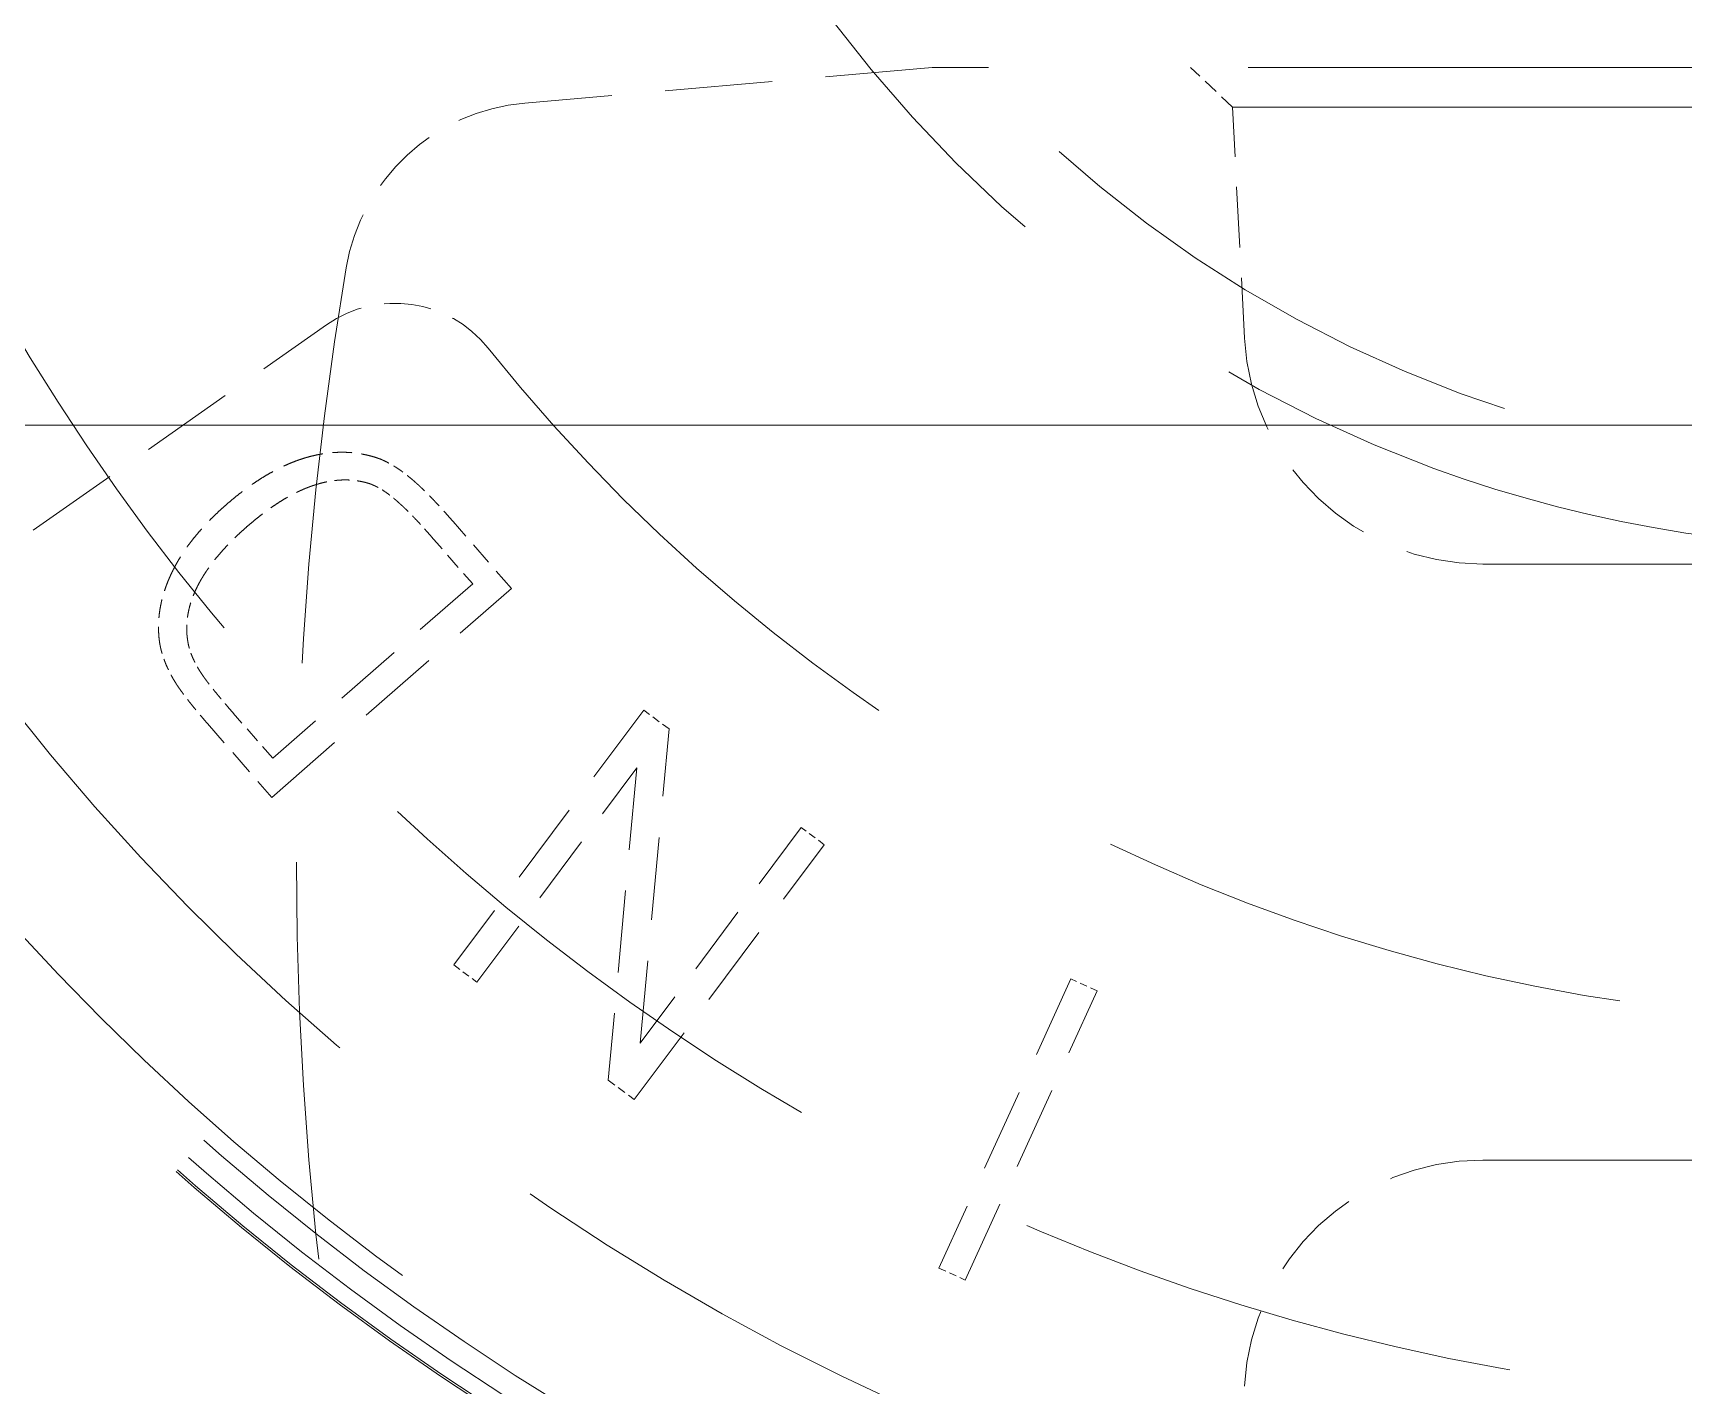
# Model space of a CAD drawing. Header units: millimetres. Extents: x 36 to 2484, y 36 to 1746.
# Drawn here: x 1437.14 to 1478.68, y 1212.94 to 1246.99 of the extents above; entities that cross this region are included whole.
import ezdxf

# ---------------------------------------------------------------- set-up
doc = ezdxf.new("R2010")
doc.units = ezdxf.units.MM
doc.header["$LTSCALE"] = 6
doc.linetypes.add('HIDDEN', pattern=[9.525, 6.35, -3.175])
doc.layers.add('가는파선_A3', color=7, linetype='HIDDEN', lineweight=13, true_color=0x008000)
doc.layers.add('굵은실선_A3', color=7, linetype='Continuous', lineweight=18)

msp = doc.modelspace()

# ---------------------------------------------------------------- linework, layer by layer
at = {"layer": '가는파선_A3', "ltscale": 0.070812}
msp.add_line((1459.763, 1246.127), (1449.509, 1245.23), dxfattribs=at)
at = {"layer": '가는파선_A3', "ltscale": 0.342919}
msp.add_line((1559.168, 1246.127), (1459.763, 1246.127), dxfattribs=at)
at = {"layer": '가는파선_A3', "ltscale": 0.009894}
msp.add_line((1467.315, 1245.129), (1466.263, 1246.127), dxfattribs=at)
at = {"layer": '가는파선_A3', "ltscale": 0.353516}
msp.add_line((1467.315, 1245.129), (1570.211, 1245.129), dxfattribs=at)
at = {"layer": '가는파선_A3', "ltscale": 0.040017}
msp.add_line((1467.62, 1239.313), (1467.315, 1245.129), dxfattribs=at)
at = {"layer": '가는파선_A3', "ltscale": 0.062002}
msp.add_line((1437.136, 1234.479), (1444.521, 1239.65), dxfattribs=at)
at = {"layer": '가는파선_A3', "ltscale": 0.015304}
msp.add_line((1449.175, 1233.013), (1447.706, 1234.698), dxfattribs=at)
at = {"layer": '가는파선_A3', "ltscale": 0.010818}
msp.add_line((1447.157, 1234.321), (1448.198, 1233.126), dxfattribs=at)
at = {"layer": '가는파선_A3', "ltscale": 0.354572}
for p, q in [((1473.612, 1233.627), (1563.914, 1233.627)), ((1473.612, 1218.627), (1563.914, 1218.627))]:
    msp.add_line(p, q, dxfattribs=at)
at = {"layer": '가는파선_A3', "ltscale": 0.055011}
for p, q in [((1443.145, 1227.756), (1449.175, 1233.013)), ((1452.503, 1229.951), (1447.721, 1223.538)), ((1452.263, 1220.151), (1457.046, 1226.564)), ((1463.25, 1223.189), (1459.931, 1215.91)), ((1460.593, 1215.608), (1463.912, 1222.887))]:
    msp.add_line(p, q, dxfattribs=at)
at = {"layer": '가는파선_A3', "ltscale": 0.045888}
msp.add_line((1448.198, 1233.126), (1443.167, 1228.739), dxfattribs=at)
at = {"layer": '가는파선_A3', "ltscale": 0.016875}
msp.add_line((1441.526, 1229.613), (1443.145, 1227.756), dxfattribs=at)
at = {"layer": '가는파선_A3', "ltscale": 0.010294}
msp.add_line((1443.167, 1228.739), (1442.175, 1229.876), dxfattribs=at)
at = {"layer": '가는파선_A3', "ltscale": 0.005359}
msp.add_line((1453.139, 1229.478), (1452.503, 1229.951), dxfattribs=at)
at = {"layer": '가는파선_A3', "ltscale": 0.054611}
msp.add_line((1452.413, 1221.569), (1453.139, 1229.478), dxfattribs=at)
at = {"layer": '가는파선_A3', "ltscale": 0.046262}
msp.add_line((1448.304, 1223.104), (1452.327, 1228.499), dxfattribs=at)
at = {"layer": '가는파선_A3', "ltscale": 0.054277}
msp.add_line((1452.327, 1228.499), (1451.61, 1220.638), dxfattribs=at)
at = {"layer": '가는파선_A3', "ltscale": 0.046561}
msp.add_line((1456.463, 1226.999), (1452.413, 1221.569), dxfattribs=at)
at = {"layer": '가는파선_A3', "ltscale": 0.00491}
for p, q in [((1457.046, 1226.564), (1456.463, 1226.999)), ((1447.721, 1223.538), (1448.304, 1223.104)), ((1463.912, 1222.887), (1463.25, 1223.189)), ((1459.931, 1215.91), (1460.593, 1215.608))]:
    msp.add_line(p, q, dxfattribs=at)
at = {"layer": '가는파선_A3', "ltscale": 0.005508}
msp.add_line((1451.61, 1220.638), (1452.263, 1220.151), dxfattribs=at)
at = {"layer": '가는파선_A3', "ltscale": 0.340571}
msp.add_circle((1483.763, 1267.127), 65.052, dxfattribs=at)
at = {"layer": '가는파선_A3', "ltscale": 0.340297}
msp.add_circle((1483.763, 1267.127), 65, dxfattribs=at)
at = {"layer": '가는파선_A3', "ltscale": 0.338101}
msp.add_circle((1483.763, 1267.127), 64.581, dxfattribs=at)
at = {"layer": '가는파선_A3', "ltscale": 0.335061}
msp.add_circle((1483.763, 1267.127), 64, dxfattribs=at)
at = {"layer": '가는파선_A3', "ltscale": 0.349222}
msp.add_circle((1483.763, 1267.127), 63.528, dxfattribs=at)
at = {"layer": '가는파선_A3', "ltscale": 0.333491}
msp.add_circle((1483.763, 1267.127), 54.6, dxfattribs=at)
at = {"layer": '가는파선_A3', "ltscale": 0.330825}
msp.add_circle((1483.763, 1267.127), 33.1, dxfattribs=at)
at = {"layer": '가는파선_A3', "ltscale": 0.34192}
msp.add_circle((1483.763, 1267.127), 31.1, dxfattribs=at)
at = {"layer": '가는파선_A3', "ltscale": 0.04525}
msp.add_arc((1449.944, 1240.249), 5, 95, 170.4366, dxfattribs=at)
at = {"layer": '가는파선_A3', "ltscale": 0.262856}
msp.add_arc((1533.763, 1226.127), 90, 170.43655, 189.56345, dxfattribs=at)
at = {"layer": '가는파선_A3', "ltscale": 0.031071}
msp.add_arc((1446.241, 1237.192), 3, 38.5833, 125, dxfattribs=at)
at = {"layer": '가는파선_A3', "ltscale": 0.062662}
for centre, start, end in [((1473.612, 1239.627), 183, 270), ((1473.612, 1212.627), 90, 177)]:
    msp.add_arc(centre, 6, start, end, dxfattribs=at)
at = {"layer": '가는파선_A3', "ltscale": 0.353303}
msp.add_arc((1483.763, 1267.127), 45, 218.5833, 321.4167, dxfattribs=at)
at = {"layer": '가는파선_A3', "ltscale": 0.317507}
msp.add_arc((1483.763, 1267.127), 60, 218.01696, 321.98304, dxfattribs=at)
at = {"layer": '가는파선_A3', "ltscale": 0.016159}
msp.add_open_spline([(1444.024, 1236.312), (1443.035, 1236.026), (1442.004, 1235.127)], degree=2, dxfattribs=at)
at = {"layer": '가는파선_A3', "ltscale": 0.012878}
msp.add_open_spline([(1445.875, 1236.27), (1445.004, 1236.591), (1444.024, 1236.312)], degree=2, dxfattribs=at)
at = {"layer": '가는파선_A3', "ltscale": 0.0073}
msp.add_open_spline([(1446.765, 1235.678), (1446.301, 1236.095), (1445.875, 1236.27)], degree=2, dxfattribs=at)
at = {"layer": '가는파선_A3', "ltscale": 0.013307}
msp.add_open_spline([(1442.519, 1234.569), (1443.395, 1235.332), (1444.159, 1235.595)], degree=2, dxfattribs=at)
at = {"layer": '가는파선_A3', "ltscale": 0.010078}
msp.add_open_spline([(1444.159, 1235.595), (1444.932, 1235.865), (1445.609, 1235.65)], degree=2, dxfattribs=at)
at = {"layer": '가는파선_A3', "ltscale": 0.006145}
msp.add_open_spline([(1445.609, 1235.65), (1445.97, 1235.517), (1446.36, 1235.152)], degree=2, dxfattribs=at)
at = {"layer": '가는파선_A3', "ltscale": 0.009264}
msp.add_open_spline([(1447.706, 1234.698), (1447.135, 1235.353), (1446.765, 1235.678)], degree=2, dxfattribs=at)
at = {"layer": '가는파선_A3', "ltscale": 0.015367}
msp.add_open_spline([(1442.004, 1235.127), (1441.038, 1234.286), (1440.615, 1233.384)], degree=2, dxfattribs=at)
at = {"layer": '가는파선_A3', "ltscale": 0.007841}
msp.add_open_spline([(1446.36, 1235.152), (1446.651, 1234.901), (1447.157, 1234.321)], degree=2, dxfattribs=at)
at = {"layer": '가는파선_A3', "ltscale": 0.013066}
msp.add_open_spline([(1441.297, 1233.114), (1441.677, 1233.834), (1442.519, 1234.569)], degree=2, dxfattribs=at)
at = {"layer": '가는파선_A3', "ltscale": 0.01214}
msp.add_open_spline([(1440.615, 1233.384), (1440.201, 1232.504), (1440.32, 1231.657)], degree=2, dxfattribs=at)
at = {"layer": '가는파선_A3', "ltscale": 0.009819}
msp.add_open_spline([(1441.024, 1231.725), (1440.925, 1232.401), (1441.297, 1233.114)], degree=2, dxfattribs=at)
at = {"layer": '가는파선_A3', "ltscale": 0.007638}
msp.add_open_spline([(1440.32, 1231.657), (1440.401, 1231.152), (1440.734, 1230.621)], degree=2, dxfattribs=at)
at = {"layer": '가는파선_A3', "ltscale": 0.006727}
msp.add_open_spline([(1441.409, 1230.821), (1441.08, 1231.298), (1441.024, 1231.725)], degree=2, dxfattribs=at)
at = {"layer": '가는파선_A3', "ltscale": 0.008284}
msp.add_open_spline([(1442.175, 1229.876), (1441.619, 1230.514), (1441.409, 1230.821)], degree=2, dxfattribs=at)
at = {"layer": '가는파선_A3', "ltscale": 0.008742}
msp.add_open_spline([(1440.734, 1230.621), (1440.984, 1230.235), (1441.526, 1229.613)], degree=2, dxfattribs=at)
at = {"layer": '굵은실선_A3'}
msp.add_line((1406.668, 1237.127), (1511.668, 1237.127), dxfattribs=at)

doc.saveas('drawing.dxf')
